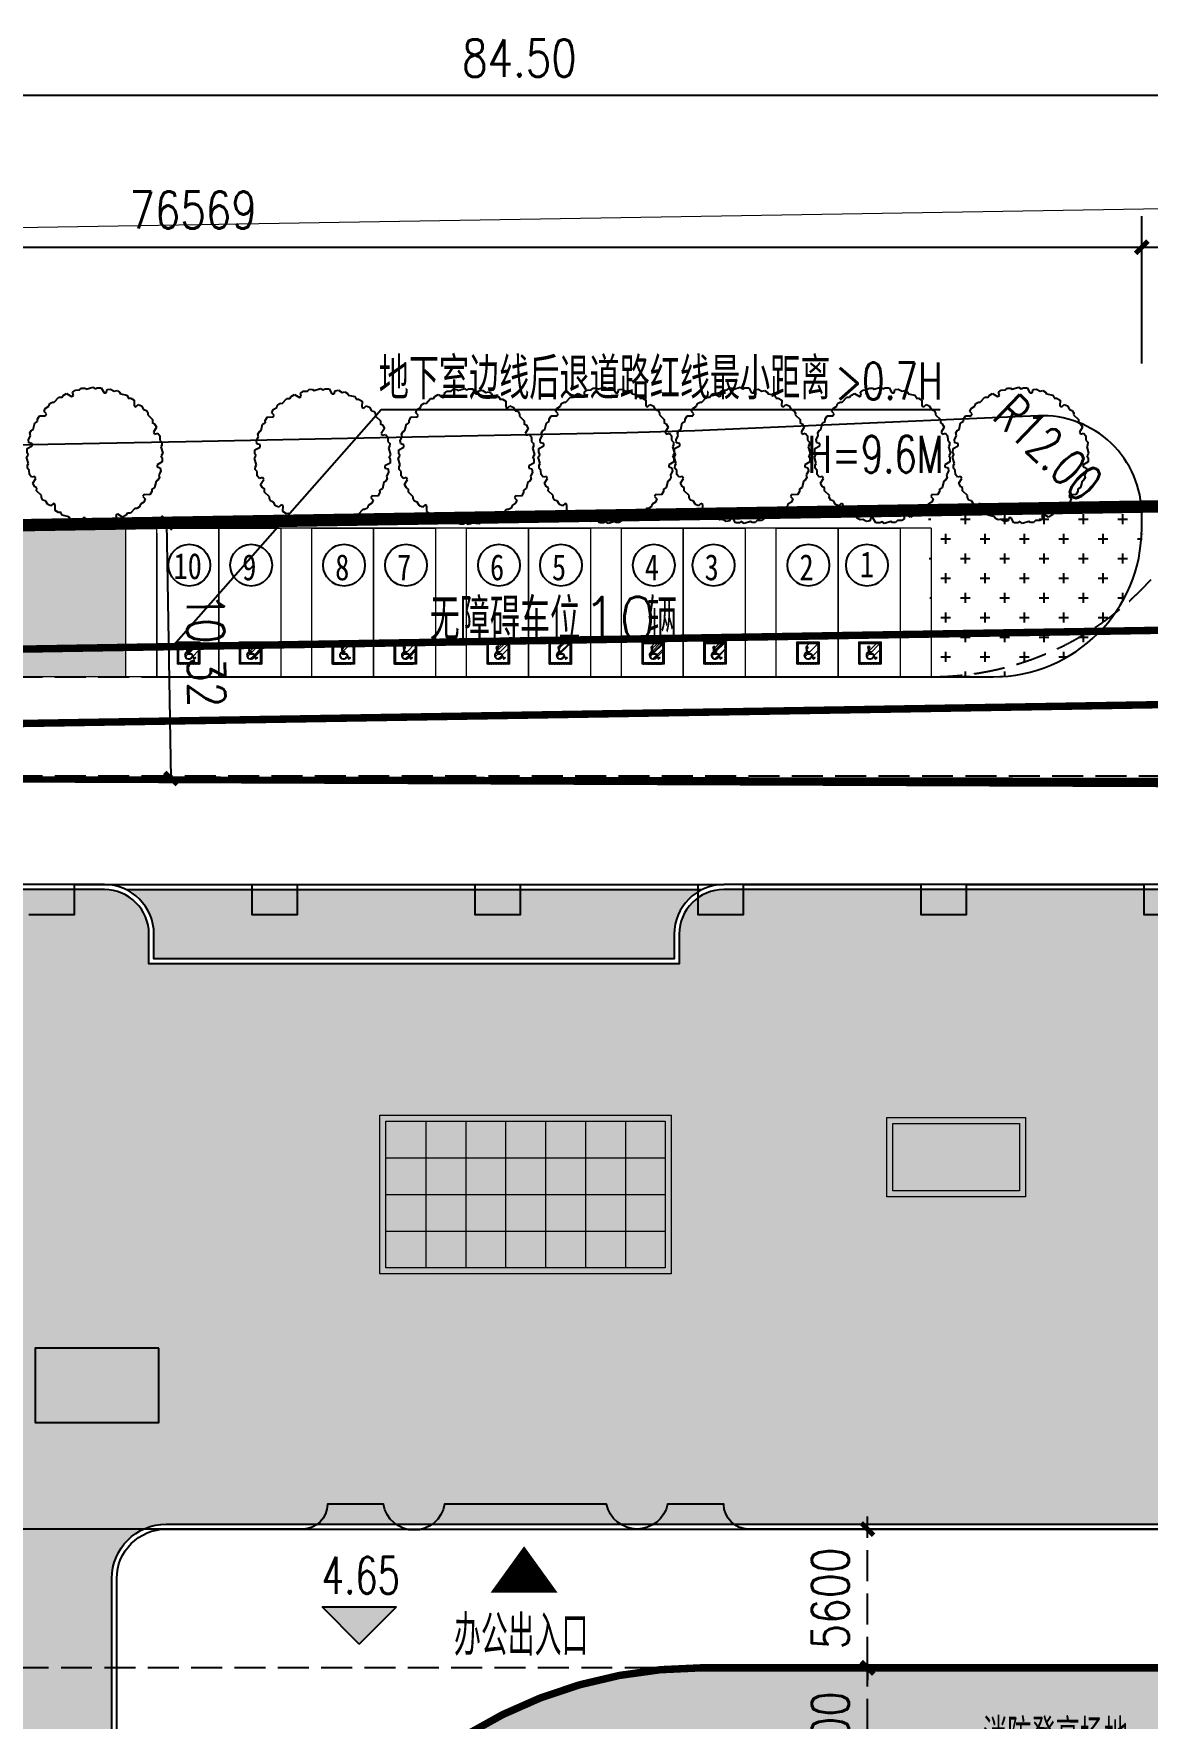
# Model space of a CAD drawing. Header units: metres. Extents: x 71066629 to 71645179, y 84793221 to 85208804.
# Drawn here: x 71178638 to 71223585, y 85102822 to 85170794 of the extents above; entities that cross this region are included whole.
import ezdxf

# ---------------------------------------------------------------- set-up
doc = ezdxf.new("R2010")
doc.units = ezdxf.units.M
doc.header["$LTSCALE"] = 1000
for name, pattern in [('ACAD_ISO04W100', [30, 24, -3, 0, -3]), ('CENTER', [50.800000000000004, 31.75, -6.35, 6.35, -6.35]), ('CONTINOUS', [15000, 5000, 5000, 5000]), ('DASH', [0.35, 0.25, -0.1]), ('DASHED', [19.049999999999997, 12.7, -6.35]), ('HIDDENX2', [19.049999999999997, 12.7, -6.35])]:
    doc.linetypes.add(name, pattern=pattern)
for name, color, linetype in [('A_N_PUB_TEXT', 7, 'Continuous'), ('A_SITEP_PLANT', 85, 'Continuous'), ('A_SITEP_TEX_2', 7, 'Continuous'), ('DIM_SYMB', 3, 'Continuous'), ('G-ANNO-DIMS', 3, 'Continuous'), ('G-ANNO-LEVL', 3, 'Continuous'), ('G-ANNO-TEXT', 7, 'Continuous'), ('G-BLDG-EXTG', 48, 'Continuous'), ('G-BLDG-HIGH', 1, 'Continuous'), ('G-BLDG-MULT', 1, 'Continuous'), ('G-BLDG-OTLN', 2, 'Continuous'), ('G-BLDG-ROOF', 34, 'Continuous'), ('G-BSMT-OTLN', 5, 'HIDDENX2'), ('G-FRIE-FLWL', 6, 'Continuous'), ('G-PLTG', 105, 'Continuous'), ('G-SDWK', 157, 'Continuous'), ('G-SITE-PROP', 1, 'Continuous'), ('G-STRU', 134, 'Continuous'), ('G_H_252', 252, 'Continuous'), ('G_H_253', 253, 'Continuous'), ('G_N_GUIDES', 3, 'DASH'), ('G_N_PUB_TEXT', 7, 'Continuous'), ('PUB_DIM', 3, 'Continuous')]:
    doc.layers.add(name, color=color, linetype=linetype)
for name, color, linetype, lineweight in [('G-OTHR', 169, 'Continuous', 13), ('G-PARG', 35, 'Continuous', 13), ('G-PATT-251', 251, 'Continuous', 13), ('G-ROAD-CNTR', 24, 'DASHED', 13), ('G-ROAD-园区', 175, 'Continuous', 13), ('G-ROAD-市政', 1, 'Continuous', 13)]:
    doc.layers.add(name, color=color, linetype=linetype, lineweight=lineweight)
doc.styles.add('_TCH_DIM', font='SIMPLEX', dxfattribs={"bigfont": 'GBCBIG'})
doc.styles.add('dim_font', font='SIMPLEX.shx', dxfattribs={"width": 0.8})
doc.styles.add('GAD A', font='$ gad e.shx', dxfattribs={"width": 0.7, "bigfont": '$ gad c.shx'})
doc.styles.get("Standard").update_dxf_attribs({"font": 'txt', "bigfont": 'gbcbig.shx'})
doc.styles.add('黑体', font='simhei.ttf', dxfattribs={"width": 0.8})
doc.dimstyles.new('DIMN500', dxfattribs={"dimscale": 5, "dimtxt": 300, "dimasz": 100, "dimexe": 250, "dimexo": 300, "dimgap": 150, "dimtad": 1, "dimdec": 0, "dimzin": 0, "dimdsep": 46, "dimtxsty": 'dim_font', "dimblk": 'ARCHTICK', "dimcen": 0.09, "dimclrt": 7, "dimazin": 2, "dimtfac": 1, "dimtdec": 0, "dimtix": 1, "dimtmove": 2, "dimatfit": 3, "dimldrblk": 'ARCHTICK', "dimtolj": 1, "dimtzin": 0, "dimarcsym": 0})

# ---------------------------------------------------------------- blocks, each defined once
blk = doc.blocks.new('A$C1225323B')
at = {"layer": 'G_H_252'}
blk.add_hatch(color=256, dxfattribs=at).paths.add_polyline_path([(69877.99888792634, 83950.80440416932), (124377.9988879263, 83950.80440416932, 0.414213562373095), (126177.9988879263, 85750.80440416932), (126177.9988879263, 89012.7366912514, -0.08774332942925576), (126493.3976527005, 90796.18020670116), (131968.0517546386, 105790.4886650741, 0.5208883048473243), (129337.8818587363, 109550.8044041693), (92377.99888792634, 109550.8044041693, 0.414213562373095), (90577.99888792634, 107750.8044041693), (90577.99888792634, 106550.8044041693), (69177.99888792634, 106550.8044041693), (69177.99888792634, 107750.8044041693, 0.414213562373095), (67377.99888792634, 109550.8044041693), (43877.99888792634, 109550.8044041693, 0.414213562373095), (42077.99888792634, 107750.8044041693), (42077.99888792634, 48250.80440416932, 0.414213562373095), (43877.99888792634, 46450.80440416932), (45077.99888822436, 46450.80440416932), (45077.99888822436, 25050.80440416932), (43877.99888792634, 25050.80440416932, 0.414213562373095), (42077.99888792634, 23250.80440416932), (42077.99888792634, 4750.804404169321, 0.414213562373095), (43877.99888792634, 2950.804404169321), (65877.99888792634, 2950.804404169321, 0.414213562373095), (67677.99888792634, 4750.804404169321), (67677.99888792634, 23250.80440416932, 0.414213562373095), (65877.99888792634, 25050.80440416932), (64677.99888759851, 25050.80440416932), (64677.99888759851, 46450.80440416932), (65877.99888792634, 46450.80440416932, 0.414213562373095), (67677.99888792634, 48250.80440416932), (67677.99888792634, 81750.80440416932, -0.414213562373095)])
at = {"layer": 'G_H_253'}
blk.add_hatch(color=256, dxfattribs=at).paths.add_polyline_path([(91506.21909922361, 109550.8044041693), (68249.77867662907, 109550.8044041693, -0.2874919409686587), (69377.99888792634, 107750.8044041693), (69377.99888792634, 106750.8044041693), (90377.99888792634, 106750.8044041693), (90377.99888792634, 107750.8044041693, -0.2874919409686584)])
at = {"layer": 'G-BLDG-OTLN'}
for points in [[(64327.99888792634, 108550.8044040948), (66177.99888792634, 108550.8044041693), (66177.99888792634, 109750.8044041693), (73327.99888791144, 109750.8044041693), (73327.99888791144, 108550.8044040948), (75177.99888791144, 108550.8044040948), (75177.99888791144, 109750.8044041693), (82327.99888791144, 109750.8044041693), (82327.99888791144, 108550.8044040948), (84177.99888791144, 108550.8044040948), (84177.99888791144, 109750.8044041693), (91327.99888791144, 109750.8044041693), (91327.99888791144, 108550.8044040948), (93177.99888791144, 108550.8044040948), (93177.99888791144, 109750.8044041693), (100327.9988879114, 109750.8044041693), (100327.9988879114, 108550.8044040948), (102177.9988879114, 108550.8044041693), (102177.9988879114, 109750.8044041693), (109327.9988879114, 109750.8044041693), (109327.9988879114, 108550.8044040948), (111177.9988879114, 108550.8044041693)], [(67377.99888792634, 109750.8044041693), (73327.99888791144, 109750.8044041693), (73327.99888791144, 108550.8044040948), (75177.99888791144, 108550.8044040948), (75177.99888791144, 109750.8044041693), (82327.99888791144, 109750.8044041693), (82327.99888791144, 108550.8044040948), (84177.99888791144, 108550.8044040948), (84177.99888791144, 109750.8044041693), (91327.99888791144, 109750.8044041693), (91327.99888791144, 109453.0088572204)]]:
    blk.add_lwpolyline(points, dxfattribs=at)
blk.add_lwpolyline([(124372.9988878518, 83750.80440416932), (93372.99888791144, 83750.80440416932, -0.4112787768859348), (92378.01138800383, 84745.80440409482), (92378.01138800383, 84750.80440416932), (90111.89515584707, 84750.80440416932, -0.8104408984734239), (87644.1026199907, 84750.80440416932), (81111.89515584707, 84750.80440416932, -0.8509629433968652), (78644.1026199907, 84750.80440416932), (76377.98638784885, 84750.80440416932), (76377.98638784885, 84745.80440409482, -0.411287641787925), (75382.99888792634, 83750.8169041723), (45882.99888798594, 83750.80440424383, -0.4142130420762969)], format="xyb", dxfattribs=at)
at = {"layer": 'G-BLDG-ROOF'}
for p, q in [((67377.99888792634, 109750.8044041693), (92377.99888792634, 109750.8044041693)), ((68249.77867662907, 109550.8044041693), (91506.21909922361, 109550.8044041693))]:
    blk.add_line(p, q, dxfattribs=at)
for points in [[(67877.99888792634, 48250.80440416932), (67877.99888792634, 81750.80440416932, -0.414213562373095), (69877.99888792634, 83750.80440416932), (124377.9988879263, 83750.80440416932, 0.414213562373095), (126377.9988879263, 85750.80440416932), (126377.9988879263, 89012.7366912216, -0.08774332942913694), (126681.2669309676, 90727.58622531593), (132155.9210329056, 105721.8946837187, 0.520888304847176), (129337.8818587363, 109750.8044041693), (92377.99888792634, 109750.8044041693, 0.414213562373095), (90377.99888792634, 107750.8044041693), (90377.99888792634, 106750.8044041693), (69377.99888792634, 106750.8044041693), (69377.99888792634, 107750.8044041693, 0.414213562373095), (67377.99888792634, 109750.8044041693), (43877.99888792634, 109750.8044041693, 0.414213562373095), (41877.99888792634, 107750.8044041693), (41877.99888792634, 48250.80440416932, 0.414213562373095)], [(67677.99888792634, 48250.80440416932), (67677.99888792634, 81750.80440416932, -0.4142135623730951), (69877.99888792634, 83950.80440416932), (124377.9988879263, 83950.80440416932, 0.414213562373095), (126177.9988879263, 85750.80440416932), (126177.9988879263, 89012.7366912216, -0.08774332942914), (126493.3976526856, 90796.18020667136), (131968.0517546386, 105790.4886650741, 0.5208883048474108), (129337.8818587363, 109550.8044041693), (92377.99888792634, 109550.8044041693, 0.414213562373095), (90577.99888792634, 107750.8044041693), (90577.99888792634, 106550.8044041693), (69177.99888792634, 106550.8044041693), (69177.99888792634, 107750.8044041693, 0.414213562373095), (67377.99888792634, 109550.8044041693), (43877.99888792634, 109550.8044041693, 0.414213562373095), (42077.99888792634, 107750.8044041693), (42077.99888792634, 48250.80440416932, 0.414213562373095)]]:
    blk.add_lwpolyline(points, format="xyb", dxfattribs=at)
at = {"layer": 'G-OTHR', "linetype": 'ByBlock'}
for p, q in [((78737.99888792634, 100210.8044041693), (90017.99888792634, 100210.8044041693)), ((78737.99888792634, 94290.80440416932), (78737.99888792634, 100210.8044041693)), ((80349.42745934427, 100210.8044041693), (80349.42745934427, 94290.80440416932)), ((81960.8560307771, 100210.8044041693), (81960.8560307771, 94290.80440416932)), ((83572.28460220993, 100210.8044041693), (83572.28460220993, 94290.80440416932)), ((85183.71317362785, 100210.8044041693), (85183.71317362785, 94290.80440416932)), ((86795.14174506068, 100210.8044041693), (86795.14174506068, 94290.80440416932)), ((88406.57031649351, 100210.8044041693), (88406.57031649351, 94290.80440416932)), ((90017.99888792634, 100210.8044041693), (90017.99888792634, 94290.80440416932)), ((78737.99888792634, 98730.80440416932), (90017.99888792634, 98730.80440416932)), ((78737.99888792634, 97250.80440416932), (90017.99888792634, 97250.80440416932)), ((78737.99888792634, 95770.80440416932), (90017.99888792634, 95770.80440416932)), ((90017.99888792634, 94290.80440416932), (78737.99888792634, 94290.80440416932))]:
    blk.add_line(p, q, dxfattribs=at)
for points in [[(78497.99888792634, 100450.8044041693), (90257.99888792634, 100450.8044041693), (90257.99888792634, 94050.80440416932), (78497.99888792634, 94050.80440416932)], [(78497.99888792634, 100450.8044041693), (90257.99888792634, 100450.8044041693), (90257.99888792634, 94050.80440416932), (78497.99888792634, 94050.80440416932)], [(98957.99888792634, 100350.8044041693), (104557.9988879263, 100350.8044041693), (104557.9988879263, 97150.80440416932), (98957.99888792634, 97150.80440416932)], [(99197.99888792634, 100110.8044041693), (104317.9988879263, 100110.8044041693), (104317.9988879263, 97390.80440416932), (99197.99888792634, 97390.80440416932)]]:
    blk.add_lwpolyline(points, close=True, dxfattribs=at)
for p in [(78737.99888792634, 98730.80440416932), (78737.99888792634, 97250.80440416932), (78737.99888792634, 95770.80440416932)]:
    blk.add_point(p, dxfattribs=at)
blk = doc.blocks.new('A$C38106CB6')
at = {"layer": 'G-PATT-251'}
h = blk.add_hatch(dxfattribs=at)
h.set_pattern_fill('ANSI31', color=256, scale=5, style=0)
h.set_pattern_definition([(45, (-71209791.99704587, -85157245.23086545), (-5.61266007566822, 5.612660075668221), [])])
h.paths.add_polyline_path([(149.7117036134005, 1006.796624422073), (149.7117036134005, 106.7966244220734), (1049.7117036134, 106.7966244220734), (1049.7117036134, 1006.796624422073)])
h.paths.add_polyline_path([(989.7117036134005, 946.7966244220734), (989.7117036134005, 166.7966244220734), (209.7117036134005, 166.7966244220734), (209.7117036134005, 946.7966244220734)], flags=16)
h.paths.add_polyline_path([(552.1376763123517, 736.4052282798434), (570.225441083312, 616.1644047349691), (655.7453811615705, 616.1644047349691), (655.7453811615705, 586.1644047349691), (574.7383255362511, 586.1644047349691), (581.3981340527534, 541.8924413472415), (732.8742359131573, 541.8924413472415), (817.1576011329888, 357.2008129656315), (871.3123749494553, 394.0790454894304), (886.7212352454661, 368.2767139524221), (804.6359810680152, 312.3784269243479), (713.5884729176761, 511.8924413472414), (550.517225816846, 511.8924413472413), (507.7114481038993, 796.4495454681413, -2.071923689746837)], flags=0)
h.paths.add_polyline_path([(518.0863636285067, 565.0823475873794, 1.302162678330409), (728.5651631994123, 422.01045842451), (745.0324960370884, 385.925300810307, -1.28415917180874), (518.0863636285067, 602.3013913115498)], flags=0)
at = {"layer": 'G-OTHR', "linetype": 'CONTINOUS'}
for p, q in [((209.7117036134005, 946.7966244220734), (989.7117036134005, 946.7966244220734)), ((209.7117036134005, 166.7966244220734), (209.7117036134005, 946.7966244220734)), ((989.7117036134005, 946.7966244220734), (989.7117036134005, 166.7966244220734)), ((989.7117036134005, 166.7966244220734), (209.7117036134005, 166.7966244220734))]:
    blk.add_line(p, q, dxfattribs=at)
at = {"layer": 'G-OTHR', "linetype": 'CONTINOUS', "ltscale": 0.03}
for p, q in [((507.7114481031895, 796.4495454728603), (550.5172258168459, 511.8924413472414)), ((552.1376763135195, 736.4052282720804), (570.225441083312, 616.1644047349691)), ((518.0863636285067, 565.082347497344), (518.0863636285067, 602.3013915717602)), ((550.5172258168459, 511.8924413472414), (713.588472917676, 511.8924413472414)), ((570.225441083312, 616.1644047349691), (655.7453811615705, 616.1644047349691)), ((574.7383255362511, 586.1644047349691), (655.7453811615705, 586.1644047349691)), ((574.7383255362511, 586.1644047349691), (581.3981340527534, 541.8924413472414)), ((581.3981340527534, 541.8924413472414), (732.8742359131575, 541.8924413472414)), ((655.7453811615705, 616.1644047349691), (655.7453811615705, 586.1644047349691)), ((713.588472917676, 511.8924413472414), (804.6359810680151, 312.3784269243479)), ((728.5651631653309, 422.0104584991932), (745.0324961543083, 385.925300553441)), ((732.8742359131575, 541.8924413472414), (817.1576011329889, 357.2008129656315)), ((804.6359810680151, 312.3784269243479), (886.7212352454662, 368.2767139524221)), ((817.1576011329889, 357.2008129656315), (871.3123749494553, 394.0790454894304)), ((886.7212352454662, 368.2767139524221), (871.3123749494553, 394.0790454894304))]:
    blk.add_line(p, q, dxfattribs=at)
at = {"layer": 'G-OTHR', "linetype": 'CONTINOUS'}
blk.add_lwpolyline([(149.7117036134005, 1006.796624422073), (1049.7117036134, 1006.796624422073), (1049.7117036134, 106.7966244220734), (149.7117036134005, 106.7966244220734)], close=True, dxfattribs=at)
at = {"layer": 'G-OTHR', "linetype": 'CONTINOUS', "ltscale": 0.03}
for centre, radius, start, end in [((553.7813767939806, 784.0788206607103), 47.70191989606246, 268.0253258529021, 164.969458534462), ((604.218173712492, 465.4364607483149), 161.7117742355913, 122.1830192651657, 330.548645967697), ((604.218173712492, 465.4364607483149), 131.7117742355913, 130.8394461421358, 340.7491414478446)]:
    blk.add_arc(centre, radius, start, end, dxfattribs=at)
blk = doc.blocks.new('A$C237376EB')
at = {"layer": 'G-ROAD-CNTR', "linetype": 'ACAD_ISO04W100'}
blk.add_line((904.5850735462882, 755.837459716), (556.9725341087906, 750.0877919807244), dxfattribs=at)
at = {"layer": 'G-ROAD-市政', "linetype": 'Continuous'}
blk.add_line((775.1142160406307, 741.6943120988872), (584.2112571346806, 738.5366913031321), dxfattribs=at)
blk = doc.blocks.new('BRANCHD', base_point=(0.5, 0.5))
for p, q in [((0.9505596254410227, 0.743297436128509), (0.9314632446002771, 0.7538736432298557)), ((0.9620405252218217, 0.6940026134366691), (0.9505596254410227, 0.743297436128509)), ((0.9742183128197739, 0.6874965599933831), (0.9620405252218217, 0.6940026134366691)), ((0.9865236434099081, 0.6682046705638996), (0.9742183128197739, 0.6874965599933831)), ((0.9820690817241038, 0.647302361335638), (0.9865236434099081, 0.6682046705638996)), ((0.9972671223133035, 0.6196268809602271), (0.9820690817241038, 0.647302361335638)), ((0.9697365129869726, 0.5872572432749065), (0.9936420849502089, 0.5940171824764761)), ((0.9697365129869726, 0.5708106159599874), (0.9697365129869726, 0.5872572432749065)), ((1.008048233500921, 0.5502635966295678), (0.9697365129869726, 0.5708106159599874)), ((0.9936420849502089, 0.5940171824764761), (0.9972671223133035, 0.6196268809602271)), ((0.9984505427080577, 0.5038736432298557), (1.008135802567131, 0.5200449615237905)), ((1.008135802567131, 0.5200449615237905), (1.008048233500921, 0.5502635966295678))]:
    blk.add_line(p, q)
blk = doc.blocks.new('A$C203C35CE')
at = {"layer": 'A_SITEP_PLANT', "extrusion": (0, 0, -1), "yscale": 2981.739130434784, "zscale": -2981.739130434782}
for xscale, rotation in [(2981.739130434763, 60.00000000017639), (2981.739130434784, 90), (2981.739130434794, 30.00000000017587), (2981.739130434768, 120.0000000001762), (2981.739130434778, 150.0000000001759), (2981.739130434778, 330.0000000001759), (2981.739130434755, 180.0000000001761), (2981.739130434768, 300.0000000001762), (2981.739130434794, 210.0000000001758), (2981.739130434763, 240.0000000001764), (2981.739130434784, 270)]:
    blk.add_blockref('BRANCHD', (-1526.186619581713, 1526.186955187266), dxfattribs=dict(at, xscale=xscale, rotation=rotation))
at = {"layer": 'A_SITEP_PLANT', "extrusion": (0, 0, -1), "xscale": 2981.739130434755, "yscale": 2981.739130434784, "zscale": -2981.739130434782}
blk.add_blockref('BRANCHD', (-1526.186619581713, 1526.186955187266), dxfattribs=at)
blk = doc.blocks.new('_ARCHTICK')
at = {"color": 0, "linetype": 'ByBlock', "const_width": 0.4}
blk.add_lwpolyline([(-0.5, -0.5), (0.5, 0.5)], dxfattribs=at)
blk = doc.blocks.new('*D63')
at = {"layer": 'Defpoints', "color": 0, "linetype": 'DASH', "ltscale": 5, "transparency": 16777216}
for p in [(71212290.9793363, 85104859.35770324), (71218643.89584099, 85104859.35770324), (71218643.89584099, 85098859.352251)]:
    blk.add_point(p, dxfattribs=at)
at = {"layer": 'G-FRIE-FLWL', "color": 0, "linetype": 'DASH', "lineweight": -2, "ltscale": 5, "transparency": 16777216}
for p, q in [((71217143.89584099, 85104859.35770324), (71211040.9793363, 85104859.35770324)), ((71212290.9793363, 85098859.352251), (71212290.9793363, 85104859.35770324)), ((71217143.89584099, 85098859.352251), (71211040.9793363, 85098859.352251))]:
    blk.add_line(p, q, dxfattribs=at)
at = {"layer": 'G-FRIE-FLWL', "color": 0, "linetype": 'DASH', "lineweight": -2, "ltscale": 5, "transparency": 16777216, "xscale": 500, "yscale": 500, "zscale": 500}
for p, rotation in [((71212290.9793363, 85104859.35770324), 90), ((71212290.9793363, 85098859.352251), 270)]:
    blk.add_blockref('_ARCHTICK', p, dxfattribs=dict(at, rotation=rotation))
at = {"layer": 'G-FRIE-FLWL', "color": 7, "linetype": 'DASH', "ltscale": 5, "transparency": 16777216, "insert": (71210790.97933629, 85101859.35497713), "char_height": 1500, "attachment_point": 5, "rotation": 90, "style": 'dim_font'}
blk.add_mtext('\\A1;6000', dxfattribs=at)
blk = doc.blocks.new('*D64')
at = {"layer": 'Defpoints', "color": 0, "linetype": 'DASH', "ltscale": 5, "transparency": 16777216}
for p in [(71212290.9793363, 85110459.32600386), (71218643.89584099, 85110459.32600386), (71218643.89584099, 85104859.35770324)]:
    blk.add_point(p, dxfattribs=at)
at = {"layer": 'G-FRIE-FLWL', "color": 0, "linetype": 'DASH', "lineweight": -2, "ltscale": 5, "transparency": 16777216}
for p, q in [((71212290.9793363, 85110459.32600386), (71212290.9793363, 85110959.32600386)), ((71217143.89584099, 85110459.32600386), (71211040.9793363, 85110459.32600386)), ((71212290.9793363, 85104859.35770324), (71212290.9793363, 85110459.32600386)), ((71217143.89584099, 85104859.35770324), (71211040.9793363, 85104859.35770324)), ((71212290.9793363, 85104859.35770324), (71212290.9793363, 85104359.35770324))]:
    blk.add_line(p, q, dxfattribs=at)
at = {"layer": 'G-FRIE-FLWL', "color": 0, "linetype": 'DASH', "lineweight": -2, "ltscale": 5, "transparency": 16777216, "xscale": 500, "yscale": 500, "zscale": 500}
for p, rotation in [((71212290.9793363, 85110459.32600386), 270), ((71212290.9793363, 85104859.35770324), 90)]:
    blk.add_blockref('_ARCHTICK', p, dxfattribs=dict(at, rotation=rotation))
at = {"layer": 'G-FRIE-FLWL', "color": 7, "linetype": 'DASH', "ltscale": 5, "transparency": 16777216, "insert": (71210790.97933629, 85107659.34185356), "char_height": 1500, "attachment_point": 5, "rotation": 90, "style": 'dim_font'}
blk.add_mtext('\\A1;5600', dxfattribs=at)
blk = doc.blocks.new('*D71')
at = {"layer": 'Defpoints', "color": 0, "transparency": 16777216}
for p in [(71223358.15367162, 85162177.91656777), (71146789.18457058, 85155988.7590724), (71223358.15367162, 85155988.75907095)]:
    blk.add_point(p, dxfattribs=at)
at = {"layer": 'PUB_DIM', "color": 0, "lineweight": -2, "transparency": 16777216}
for p, q in [((71146789.18457058, 85157488.7590724), (71146789.18457058, 85163427.91656777)), ((71223358.15367162, 85157488.75907095), (71223358.15367162, 85163427.91656777)), ((71146789.18457058, 85162177.91656777), (71223358.15367162, 85162177.91656777))]:
    blk.add_line(p, q, dxfattribs=at)
at = {"layer": 'PUB_DIM', "color": 0, "lineweight": -2, "transparency": 16777216, "xscale": 500, "yscale": 500, "zscale": 500, "rotation": 180}
blk.add_blockref('_ARCHTICK', (71146789.18457058, 85162177.91656777), dxfattribs=at)
at = {"layer": 'PUB_DIM', "color": 0, "lineweight": -2, "transparency": 16777216, "xscale": 500, "yscale": 500, "zscale": 500}
blk.add_blockref('_ARCHTICK', (71223358.15367162, 85162177.91656777), dxfattribs=at)
at = {"layer": 'PUB_DIM', "color": 7, "transparency": 16777216, "insert": (71185073.6691211, 85163677.91656777), "char_height": 1500, "attachment_point": 5, "style": 'dim_font'}
blk.add_mtext('\\A1;76569', dxfattribs=at)
blk = doc.blocks.new('*D72')
at = {"layer": 'Defpoints', "color": 0, "transparency": 16777216}
for p in [(71234358.15367162, 85162177.91656695), (71223358.15367162, 85155988.75907095), (71234358.15367162, 85155988.75907074)]:
    blk.add_point(p, dxfattribs=at)
at = {"layer": 'PUB_DIM', "color": 0, "lineweight": -2, "transparency": 16777216}
for p, q in [((71223358.15367162, 85157488.75907095), (71223358.15367162, 85163427.91656695)), ((71234358.15367162, 85157488.75907074), (71234358.15367162, 85163427.91656695)), ((71223358.15367162, 85162177.91656695), (71234358.15367162, 85162177.91656695))]:
    blk.add_line(p, q, dxfattribs=at)
at = {"layer": 'PUB_DIM', "color": 0, "lineweight": -2, "transparency": 16777216, "xscale": 500, "yscale": 500, "zscale": 500, "rotation": 180}
blk.add_blockref('_ARCHTICK', (71223358.15367162, 85162177.91656695), dxfattribs=at)
at = {"layer": 'PUB_DIM', "color": 0, "lineweight": -2, "transparency": 16777216, "xscale": 500, "yscale": 500, "zscale": 500}
blk.add_blockref('_ARCHTICK', (71234358.15367162, 85162177.91656695), dxfattribs=at)
at = {"layer": 'PUB_DIM', "color": 7, "transparency": 16777216, "insert": (71228858.15367162, 85163677.91656695), "char_height": 1500, "attachment_point": 5, "style": 'dim_font'}
blk.add_mtext('\\A1;11000', dxfattribs=at)
blk = doc.blocks.new('*D131')
at = {"layer": 'Defpoints', "color": 0, "transparency": 16777216}
for p in [(71240491.48481545, 85168309.62203217), (71155991.49731568, 85131923.98692895), (71240491.48481545, 85131923.98692855)]:
    blk.add_point(p, dxfattribs=at)
at = {"layer": 'G-ANNO-DIMS', "color": 0, "lineweight": -2, "transparency": 16777216}
for p, q in [((71155991.49731568, 85133423.98692895), (71155991.49731568, 85169559.62203217)), ((71240491.48481545, 85133423.98692855), (71240491.48481545, 85169559.62203217)), ((71155991.49731568, 85168309.62203217), (71240491.48481545, 85168309.62203217))]:
    blk.add_line(p, q, dxfattribs=at)
at = {"layer": 'G-ANNO-DIMS', "color": 0, "lineweight": -2, "transparency": 16777216, "xscale": 500, "yscale": 500, "zscale": 500, "rotation": 180}
blk.add_blockref('_ARCHTICK', (71155991.49731568, 85168309.62203217), dxfattribs=at)
at = {"layer": 'G-ANNO-DIMS', "color": 0, "lineweight": -2, "transparency": 16777216, "xscale": 500, "yscale": 500, "zscale": 500}
blk.add_blockref('_ARCHTICK', (71240491.48481545, 85168309.62203217), dxfattribs=at)
at = {"layer": 'G-ANNO-DIMS', "color": 7, "transparency": 16777216, "insert": (71198241.49106556, 85169809.62203217), "char_height": 1500, "attachment_point": 5, "style": 'dim_font'}
blk.add_mtext('\\A1;84.50', dxfattribs=at)
blk = doc.blocks.new('*D141')
at = {"layer": 'Defpoints', "color": 0, "transparency": 16777216}
for p in [(71184009.7176852, 85151059.4772488), (71186368.7171583, 85151098.49616101), (71186539.40061063, 85140779.34190136)]:
    blk.add_point(p, dxfattribs=at)
at = {"layer": 'G-ANNO-DIMS', "color": 0, "lineweight": -2, "transparency": 16777216}
for p, q in [((71184868.92230606, 85151073.68887965), (71182759.88864166, 85151038.80451433)), ((71184180.40113753, 85140740.32298915), (71184009.7176852, 85151059.4772488)), ((71185039.60575838, 85140754.53462), (71182930.572094, 85140719.65025468))]:
    blk.add_line(p, q, dxfattribs=at)
at = {"layer": 'G-ANNO-DIMS', "color": 0, "lineweight": -2, "transparency": 16777216, "xscale": 500, "yscale": 500, "zscale": 500}
for p, rotation in [((71184009.7176852, 85151059.4772488), 90.9476115494573), ((71184180.40113753, 85140740.32298915), 270.9476115494573)]:
    blk.add_blockref('_ARCHTICK', p, dxfattribs=dict(at, rotation=rotation))
at = {"layer": 'G-ANNO-DIMS', "color": 7, "transparency": 16777216, "insert": (71185594.85426357, 85145924.70740035), "char_height": 1500, "attachment_point": 5, "rotation": 270.9476115494573, "style": 'dim_font'}
blk.add_mtext('\\A1;10.32', dxfattribs=at)

msp = doc.modelspace()

# ---------------------------------------------------------------- hatches: boundary and pattern name
at = {"layer": 'G-ANNO-LEVL'}
msp.add_hatch(color=256, dxfattribs=at).paths.add_polyline_path([(71191777.02282983, 85105820.50252545), (71190277.02282983, 85107320.50252545), (71193277.02282983, 85107320.50252545)])
at = {"layer": 'G-FRIE-FLWL'}
h = msp.add_hatch(dxfattribs=at)
h.set_pattern_fill('AR-HBONE', color=256, scale=1000, style=0)
h.set_pattern_definition([(45, (0, 0), (5.551115123125783e-14, 862.1045876226387), [1828.8, -609.6]), (135, (431.052, 431.052), (5.551115123125783e-14, 862.1045876226387), [1828.8, -609.6])])
edge = h.paths.add_edge_path()
edge.add_line((71240491.48386037, 85104859.35535058), (71240491.48310676, 85098859.35472532))
edge.add_line((71240491.48310676, 85098859.35472532), (71205590.51864839, 85098859.35910888))
edge.add_arc((71205590.51714118, 85086859.35910888), 12000.00000000009, 89.9999928036131, 180.0000000000711)
edge.add_line((71193590.5171412, 85086859.35910887), (71193590.5171412, 85029459.32600386))
edge.add_line((71193590.5171412, 85029459.32600386), (71187590.51714121, 85029459.32600386))
edge.add_line((71187590.51714121, 85029459.32600386), (71187590.5171412, 85086859.35910887))
edge.add_arc((71205590.51714121, 85086859.35910887), 18000.0000000149, 89.99999280368422, 180, ccw=False)
edge.add_line((71205590.519402, 85104859.35910888), (71240491.48386037, 85104859.35535058))
at = {"layer": 'G-PLTG'}
h = msp.add_hatch(dxfattribs=at)
h.set_pattern_fill('CROSS', color=256, scale=500, style=0)
h.set_pattern_definition([(0, (1.341104507446289e-07, -20547.88255108893), (793.75, 793.75), [396.875, -1190.625]), (90, (198.4375001341105, -20746.32005108893), (-793.75, 793.75), [396.875, -1190.625])])
h.paths.add_polyline_path([(71223358.15367176, 85151567.88519453), (71214746.96811797, 85151567.88519453), (71214858.15367188, 85144845.8458494), (71217358.15367176, 85144845.84584941, 0.4453065492586673)])
h = msp.add_hatch(dxfattribs=at)
h.set_pattern_fill('CROSS', color=256, scale=500, style=0)
h.set_pattern_definition([(0, (0, 0), (793.75, 793.75), [396.875, -1190.625]), (90, (198.4375, -198.4375), (-793.75, 793.75), [396.875, -1190.625])])
h.paths.add_polyline_path([(71148150.04607184, 85140450.86286998), (71150412.78776087, 85138188.12118097), (71158898.06913505, 85146673.40255524), (71156635.32744604, 85148936.14424424)], flags=0)
edge = h.paths.add_edge_path()
edge.add_line((71142829.14007829, 85033853.3382969), (71143076.64824538, 85035919.81945148))
edge.add_line((71143076.64824538, 85035919.81945148), (71141818.65537484, 85036060.10730396))
edge.add_line((71141818.65537484, 85036060.10730396), (71141509.27031615, 85027173.9462404))
edge.add_line((71141509.27031615, 85027173.9462404), (71143491.4848157, 85027173.9462404))
edge.add_arc((71143490.12212348, 85033177.23607045), 6003.289984712036, 270.013005620912, 358.5481277525093)
edge.add_line((71149491.4848157, 85033025.1292757), (71149491.4848157, 85128845.84584923))
edge.add_arc((71165491.4848157, 85128845.84584923), 16000.00000000077, 89.9999999998933, 180, ccw=False)
edge.add_line((71165491.48481573, 85144845.84584923), (71182358.15248415, 85144845.8458492))
edge.add_line((71182358.15248415, 85144845.8458492), (71182358.15248416, 85150845.8461342))
edge.add_line((71182358.15248416, 85150845.8461342), (71159511.89088117, 85150518.89836763))
edge.add_arc((71161768.05666693, 85135689.43873402), 15000.10523554164, 98.65068723314874, 178.8811662114857)
edge.add_line((71146770.81123619, 85135982.33217485), (71145799.43135609, 85086244.02997439))
edge.add_line((71145799.43135609, 85086244.02997439), (71147799.43135609, 85086244.02997439))
edge.add_line((71147799.43135609, 85086244.02997439), (71147799.43135609, 85069244.02997439))
edge.add_line((71147799.43135609, 85069244.02997439), (71145799.43135609, 85069244.02997439))
edge.add_line((71145799.43135609, 85069244.02997439), (71145403.91844063, 85065995.8031996))
edge.add_line((71145403.91844063, 85065995.8031996), (71145094.32259388, 85062878.01542988))
edge.add_line((71145094.32259388, 85062878.01542988), (71147074.83207622, 85062640.42221408))
edge.add_line((71147074.83207622, 85062640.42221408), (71145042.83606821, 85045673.96440049))
edge.add_line((71145042.83606821, 85045673.96440049), (71147433.50489701, 85045387.6273784))
edge.add_line((71147433.50489701, 85045387.6273784), (71146006.43128988, 85033472.785335))
edge.add_line((71146006.43128988, 85033472.785335), (71142829.14007829, 85033853.3382969))

# ---------------------------------------------------------------- linework, layer by layer
at = {"layer": 'A_SITEP_TEX_2'}
msp.add_lwpolyline([(71198430.64191599, 85107895.3075817, 2700, 0, 0), (71198430.64191599, 85109767.32588741, 0, 0, 0)], format="xyseb", dxfattribs=at)
at = {"layer": 'DIM_SYMB'}
msp.add_lwpolyline([(71215217.95051733, 85155621.52962473), (71192659.52035804, 85155621.52962473), (71184095.05941135, 85145899.90011896)], dxfattribs=at)
at = {"layer": 'G-ANNO-LEVL'}
for p, q in [((71191777.02282983, 85105820.50252545), (71190277.02282983, 85107320.50252545)), ((71190277.02282983, 85107320.50252545), (71193277.02282983, 85107320.50252545)), ((71191777.02282983, 85105820.50252545), (71193277.02282983, 85107320.50252545))]:
    msp.add_line(p, q, dxfattribs=at)
at = {"layer": 'G-ANNO-TEXT'}
for centre in [(71184916.85101241, 85149348.93674918), (71187416.85113114, 85149348.93674915), (71191166.85124992, 85149348.93674919), (71193666.85136865, 85149348.93674916), (71197416.85148741, 85149348.9367492), (71199916.85160616, 85149348.93674918), (71203666.85172494, 85149348.93674922), (71206077.4304075, 85149348.93674922), (71209907.4980986, 85149348.93674922), (71212266.63560575, 85149348.93674922)]:
    msp.add_circle(centre, 843.0239244699478, dxfattribs=at)
at = {"layer": 'G-BLDG-HIGH', "linetype": 'DASH', "ltscale": 5, "const_width": 300.0000142492354}
msp.add_lwpolyline([(71462839.79001473, 85021695.5286349), (71461182.08619717, 85083015.6262232), (71459737.80255817, 85136451.19793567), (71451290.32745226, 85144478.97796726), (71382201.51493718, 85143336.30010161), (71352156.10816103, 85145839.71778873), (71193465.87637576, 85143214.90775949), (71162866.8220028, 85142708.81174934), (71154744.8439044, 85134577.12368555), (71153394.62573844, 85065440.87685446), (71149809.23722139, 85035505.08305454), (71149243.59556717, 85006542.61125518)], dxfattribs=at)
at = {"layer": 'G-BLDG-MULT', "linetype": 'DASH', "ltscale": 5, "const_width": 300.0000142492354}
msp.add_lwpolyline([(71161602.70693433, 85145688.31245755), (71151769.04155725, 85135842.89076324), (71150398.1689868, 85065649.06076373), (71146812.78053093, 85035713.26747468), (71146233.69430053, 85006062.3948905), (71245759.10555162, 85021940.93779875), (71249143.57324001, 85022434.2386127), (71251367.8374273, 85022708.2980563), (71253589.57634135, 85022942.61597875), (71255814.98808573, 85023138.18720043), (71258043.51324026, 85023294.68018903), (71260274.44722323, 85023412.61750309), (71262506.99921297, 85023491.24433407), (71264740.7748237, 85023531.18229197), (71266961.69721334, 85023531.80365069), (71370294.91367571, 85022668.87539808), (71465841.78936413, 85021663.95444943), (71464181.04036027, 85083096.6964794), (71462703.25639734, 85137771.71238172), (71452467.57294372, 85147498.85738169), (71382301.55732763, 85146338.36337337), (71352256.1487488, 85148841.7812107), (71193416.31141314, 85146214.49663629)], close=True, dxfattribs=at)
at = {"layer": 'G-BSMT-OTLN', "ltscale": 0.1, "const_width": 200}
msp.add_lwpolyline([(71157191.58090669, 85140759.55333252), (71157191.58090669, 85135259.55333154), (71153991.5812761, 85135259.55333154), (71153991.58127633, 85005669.52005905), (71165691.58195624, 85007522.61812352), (71165691.58119047, 85013394.9157322), (71238076.46104214, 85024859.55444618), (71460791.5816469, 85024859.55444579), (71460791.58164707, 85127259.5534181), (71457591.58201651, 85127259.5534181), (71457591.58201635, 85140759.5547513)], close=True, dxfattribs=at)
at = {"layer": 'G-FRIE-FLWL', "linetype": 'DASH', "ltscale": 5}
for p, q in [((71165491.4848157, 85144845.84584923), (71214858.15367174, 85144845.84584923)), ((71165491.4848157, 85140845.84584923), (71229428.3583264, 85140845.84584923)), ((71240491.48386037, 85104859.35535058), (71165491.48340943, 85104859.36413978))]:
    msp.add_line(p, q, dxfattribs=at)
at = {"layer": 'G-FRIE-FLWL', "linetype": 'DASH', "ltscale": 5, "const_width": 300}
msp.add_lwpolyline([(71240491.48386037, 85104859.35535058), (71240491.48310676, 85098859.35472532), (71205590.51864839, 85098859.35910888, 0.4142135991610724), (71193590.5171412, 85086859.35910887), (71193590.5171412, 85029459.32600386), (71187590.51714121, 85029459.32600386), (71187590.5171412, 85086859.35910887, -0.4142135991604595), (71205590.519402, 85104859.35910888), (71240491.48386037, 85104859.35535058)], format="xyb", dxfattribs=at)
at = {"layer": 'G-FRIE-FLWL', "linetype": 'DASH', "ltscale": 5}
for centre, radius, start, end in [((71214858.15367174, 85156845.84584923), 12000, 270, 0), ((71205590.5171412, 85086859.35910888), 18000, 89.99999280295496, 180.000000000036)]:
    msp.add_arc(centre, radius, start, end, dxfattribs=at)
at = {"layer": 'G-PARG'}
for points in [[(71183608.15248416, 85144845.84584923), (71183608.15248416, 85150845.84613425), (71186108.15260291, 85150845.84613422), (71186108.15260293, 85144845.84584923), (71183608.15248416, 85144845.84584923)], [(71186108.15260293, 85144845.8458492), (71186108.15260293, 85150845.84613422), (71188608.15272166, 85150845.84613419), (71188608.15272167, 85144845.8458492), (71186108.15260293, 85144845.8458492)], [(71189858.15272167, 85144845.84584925), (71189858.15272167, 85150845.84613426), (71192358.15284042, 85150845.84613423), (71192358.15284044, 85144845.84584925), (71189858.15272167, 85144845.84584925)], [(71192358.15284044, 85144845.84584922), (71192358.15284044, 85150845.84613423), (71194858.15295917, 85150845.8461342), (71194858.15295918, 85144845.84584922), (71192358.15284044, 85144845.84584922)], [(71196108.15295918, 85144845.84584926), (71196108.15295918, 85150845.84613428), (71198608.15307793, 85150845.84613425), (71198608.15307795, 85144845.84584926), (71196108.15295918, 85144845.84584926)], [(71198608.15307795, 85144845.84584923), (71198608.15307795, 85150845.84613425), (71201108.15319668, 85150845.84613422), (71201108.15319669, 85144845.84584923), (71198608.15307795, 85144845.84584923)], [(71202358.15319669, 85144845.84584928), (71202358.15319669, 85150845.84613429), (71204858.15331544, 85150845.84613426), (71204858.15331545, 85144845.84584928), (71202358.15319669, 85144845.84584928)], [(71204858.15331545, 85144845.84584925), (71204858.15331545, 85150845.84613426), (71207358.15343419, 85150845.84613423), (71207358.1534342, 85144845.84584925), (71204858.15331545, 85144845.84584925)], [(71208608.1534342, 85144845.84584919), (71208608.1534342, 85150845.8461342), (71211108.15355295, 85150845.84613417), (71211108.15355296, 85144845.84584919), (71208608.1534342, 85144845.84584919)], [(71211108.15355295, 85144845.84584916), (71211108.15355295, 85150845.84613417), (71213608.1536717, 85150845.84613414), (71213608.15367171, 85144845.84584916), (71211108.15355295, 85144845.84584916)]]:
    msp.add_lwpolyline(points, dxfattribs=at)
at = {"layer": 'G-ROAD-园区'}
for p, q in [((71214858.15367168, 85150845.8461342), (71182358.15248416, 85150845.8461342)), ((71182358.15248416, 85144845.84584902), (71182358.15248416, 85150845.8461342)), ((71214858.15367168, 85150845.8461342), (71214858.15367174, 85144845.84584923)), ((71183608.15248416, 85150645.84613438), (71183608.15248418, 85144845.84584923)), ((71183992.48432162, 85144845.8458492), (71165491.4848157, 85144845.84584923))]:
    msp.add_line(p, q, dxfattribs=at)
at = {"layer": 'G-SDWK'}
for p, q in [((71209913.71797284, 85154968.54218085), (71205318.75447358, 85154766.48825544)), ((71219182.4318311, 85155376.11451933), (71209913.71797284, 85154968.54218085)), ((71184775.52388167, 85154327.35024618), (71176396.24558836, 85154156.89506444)), ((71194578.96083184, 85154527.95840392), (71184775.52388167, 85154327.35024618)), ((71199893.17488712, 85154634.24269047), (71194578.96083184, 85154527.95840392)), ((71202582.63332042, 85154689.0233898), (71199893.17488712, 85154634.24269047)), ((71205318.75447358, 85154766.48825544), (71202582.63332042, 85154689.0233898)), ((71223358.15367162, 85150845.84584941), (71223358.15367162, 85151379.97615401)), ((71183992.48432162, 85144845.8458492), (71217358.15367162, 85144845.84584941))]:
    msp.add_line(p, q, dxfattribs=at)
for centre, radius, start, end in [((71219358.15367162, 85151379.97615401), 4000, 0, 92.5178402571948), ((71217358.15367162, 85150845.84584941), 6000, 270, 0)]:
    msp.add_arc(centre, radius, start, end, dxfattribs=at)
at = {"layer": 'G-SITE-PROP', "color": 1, "linetype": 'CENTER', "ltscale": 0.1, "const_width": 500}
msp.add_lwpolyline([(71452458.80126953, 85152499.38964844), (71382468.2006836, 85151341.796875), (71352422.79052734, 85153845.21484375), (71193333.61816406, 85151213.80615234), (71161520.01953125, 85150687.62207031, 0.3938686968656183), (71146789.18457031, 85136488.40332031), (71146770.81298828, 85135982.421875), (71145403.99169922, 85065996.03271484), (71141818.60351562, 85036060.24169922), (71141157.59277344, 85002214.59960938), (71246211.79199219, 85018975.21972656), (71249543.3959961, 85019460.81542969), (71251708.61816406, 85019727.60009766), (71253878.23486328, 85019956.42089844), (71256051.39160156, 85020147.39990234), (71258227.78320312, 85020300.2319336), (71260406.43310547, 85020415.40527344), (71262586.60888672, 85020492.1875), (71264768.0053711, 85020531.18896484), (71266949.58496094, 85020531.7993164), (71370266.6015625, 85019669.00634766), (71469071.22802734, 85018629.82177734)], format="xyb", dxfattribs=at)
at = {"layer": 'G-STRU'}
msp.add_lwpolyline([(71183691.48481563, 85117759.32600386), (71178691.48481563, 85117759.32600386), (71178691.48481563, 85114759.32600386), (71183691.48481563, 85114759.32600386)], close=True, dxfattribs=at)
at = {"layer": 'PUB_DIM', "ltscale": 0.5}
msp.add_lwpolyline([(71215996.03201559, 85155465.2453069, 0, 0, 0), (71222624.5538204, 85149055.69737904, 330, 0, 0), (71223343.43504599, 85148360.56447499, 0, 0, 0)], format="xyseb", dxfattribs=at)

# ---------------------------------------------------------------- block references
at = {"layer": 'A_SITEP_PLANT', "xscale": 1.8, "yscale": 1.8, "zscale": 1.8}
for p in [(71178351.01576245, 85151037.12175247), (71187547.85012138, 85150988.59493284), (71193352.00132632, 85150988.59493284), (71199001.91878887, 85151037.12175247), (71204487.54900825, 85151037.12175247), (71210146.04384577, 85151037.12175247), (71215721.79226434, 85151037.12175247)]:
    msp.add_blockref('A$C203C35CE', p, dxfattribs=at)
at = {"layer": 'G-BLDG-EXTG'}
msp.add_blockref('A$C1225323B', (71114113.4859277, 85026708.5215997), dxfattribs=at)
at = {"layer": 'G-OTHR'}
for p in [(71184291.60688893, 85145245.53725816), (71186791.60700768, 85145245.5372583), (71190541.60712644, 85145245.5372582), (71193041.60724519, 85145245.53725816), (71196791.60736395, 85145245.53725836), (71199291.6074827, 85145245.53725833), (71203041.60760146, 85145245.53725837), (71205541.60772021, 85145245.53725834), (71209291.60783897, 85145245.53725828), (71211791.60795772, 85145245.53725825)]:
    msp.add_blockref('A$C38106CB6', p, dxfattribs=at)
at = {"layer": 'G_N_GUIDES', "xscale": 1000, "yscale": 1000, "zscale": 1000}
msp.add_blockref('A$C237376EB', (70577308.67682125, 84412150.79480837), dxfattribs=at)

# ---------------------------------------------------------------- texts
at = {"layer": 'A_N_PUB_TEXT', "style": '_TCH_DIM', "width": 0.7058823529411765}
msp.add_text('4.65', height=1487.5, dxfattribs=at).set_placement((71190267.02282983, 85107845.50252545))
at = {"layer": 'DIM_SYMB', "color": 7, "style": '_TCH_DIM'}
msp.add_text('地下室边线后退道路红线最小距离', height=1687.943262411347, dxfattribs=at).set_placement((71192566.32074256, 85156035.813957))
at = {"layer": 'DIM_SYMB', "color": 7, "style": '_TCH_DIM', "width": 0.7058823529411765}
for s, p in [('>0.7H', (71210997.1718064, 85156035.813957)), ('H=9.6M', (71209867.78347196, 85153081.26831257))]:
    msp.add_text(s, height=1487.5, dxfattribs=at).set_placement(p)
at = {"layer": 'G-ANNO-TEXT', "style": '黑体', "width": 0.8}
for s, p in [('10', (71184280.86811514, 85148786.80702108)), ('9', (71187055.96760178, 85148739.67852254)), ('8', (71190805.96772055, 85148739.67852259)), ('7', (71193305.96783929, 85148739.67852256)), ('6', (71197055.96795805, 85148739.6785226)), ('5', (71199555.9680768, 85148739.67852257)), ('4', (71203305.96819557, 85148739.67852262)), ('3', (71205716.54687813, 85148739.67852262)), ('2', (71209546.61456923, 85148739.67852262)), ('1', (71211987.39232953, 85148856.82609208))]:
    msp.add_text(s, height=1051.476793248945, dxfattribs=at).set_placement(p)
at = {"layer": 'G-ANNO-TEXT'}
for s, height, p in [('无障碍车位', 1687.943262411347, (71194619.65781164, 85146318.50438571)), ('10', 1750, (71200763.27483292, 85146318.50438571)), ('辆', 1687.943262411347, (71203388.27483292, 85146318.50438571))]:
    msp.add_text(s, height=height, dxfattribs=at).set_placement(p)
at = {"layer": 'G-FRIE-FLWL', "linetype": 'DASH', "style": 'GAD A', "width": 0.7}
msp.add_text('消防登高场地', height=1467.9039998527, rotation=359.7954960396441, dxfattribs=at).set_placement((71216947.10399769, 85101344.59857292))
at = {"layer": 'G_N_PUB_TEXT', "style": 'GAD A', "width": 0.7}
msp.add_text('办公出入口', height=1631.004444280777, rotation=359.7954958638621, dxfattribs=at).set_placement((71195598.93596959, 85105355.93491073))
at = {"layer": 'PUB_DIM', "color": 7, "style": '_TCH_DIM', "width": 0.7058823529411765}
msp.add_text('R12.00', height=1487.5, rotation=315.9621887606444, dxfattribs=at).set_placement((71217272.52221067, 85155288.67247073))

# ---------------------------------------------------------------- dimensions: what is measured, and where the dimension line sits
at = {"layer": 'G-ANNO-DIMS'}
for p1, p2, distance, text, picture, middle in [((71155991.49731568, 85131923.98692895), (71240491.48481545, 85131923.98692855), 36385.63510361314, '84.50', '*D131', (71198241.49106556, 85169809.62203217)), ((71186539.40061061, 85140779.34190135), (71186368.71715827, 85151098.496161), 2359.3221461896364, '10.32', '*D141', (71185594.85426357, 85145924.70740035))]:
    dim = msp.add_aligned_dim(p1=p1, p2=p2, distance=distance, text=text, dimstyle='DIMN500', dxfattribs=at)
    dim.commit()
    dim.dimension.update_dxf_attribs({"geometry": picture, "text_midpoint": middle})
at = {"layer": 'G-FRIE-FLWL', "linetype": 'DASH', "ltscale": 5}
for p1, p2, picture, middle in [((71218643.89584099, 85104859.35770324), (71218643.89584099, 85110459.32600386), '*D64', (71210790.97933629, 85107659.34185356)), ((71218643.89584099, 85098859.352251), (71218643.89584099, 85104859.35770324), '*D63', (71210790.97933629, 85101859.35497713))]:
    dim = msp.add_aligned_dim(p1=p1, p2=p2, distance=6352.91650468111, dimstyle='DIMN500', dxfattribs=at)
    dim.commit()
    dim.dimension.update_dxf_attribs({"geometry": picture, "text_midpoint": middle})
at = {"layer": 'PUB_DIM'}
for p1, p2, distance, picture, middle in [((71146789.18457058, 85155988.7590724), (71223358.15367162, 85155988.75907095), 6189.157496824861, '*D71', (71185073.6691211, 85163677.91656777)), ((71223358.15367162, 85155988.75907095), (71234358.15367162, 85155988.75907074), 6189.157496213913, '*D72', (71228858.15367162, 85163677.91656695))]:
    dim = msp.add_aligned_dim(p1=p1, p2=p2, distance=distance, dimstyle='DIMN500', dxfattribs=at)
    dim.commit()
    dim.dimension.update_dxf_attribs({"geometry": picture, "text_midpoint": middle})

doc.saveas('drawing.dxf')
